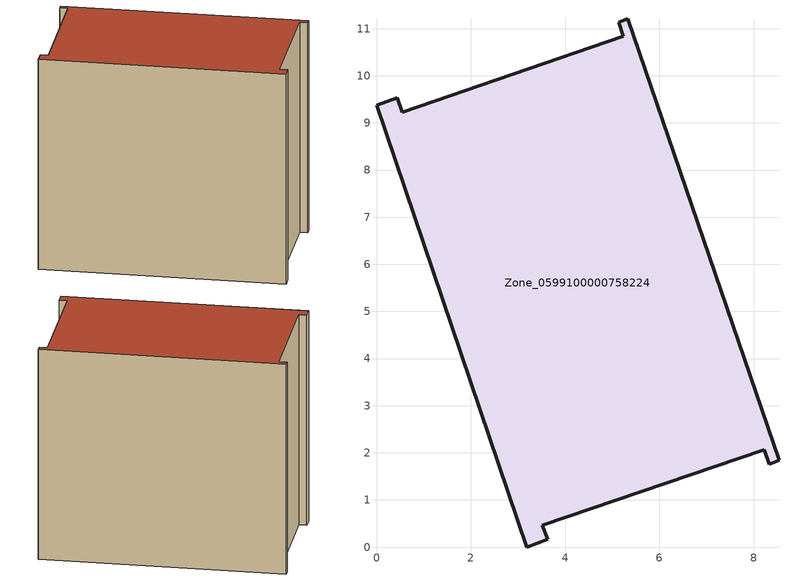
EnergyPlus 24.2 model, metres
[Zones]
Zone_0599100000758224
 floor ground (C_G): 8.54,1.84 8.33,1.76 8.23,2.06 3.52,0.46 3.63,0.16 3.19,0 0,9.38 0.44,9.53 0.55,9.22 5.24,10.84 5.13,11.14 5.33,11.21 z0
 wall outside (C_F): 3.52,0.46 8.23,2.06 8.33,1.76 8.54,1.84 5.33,11.21 5.13,11.14 5.24,10.84 0.55,9.22 0.44,9.53 0,9.38 3.19,0 3.63,0.16 3.52,0.46 z0:8.94
 roof outside (C_R): 8.54,1.84 5.33,11.21 5.13,11.14 5.24,10.84 0.55,9.22 0.44,9.53 0,9.38 3.19,0 3.63,0.16 3.52,0.46 8.23,2.06 8.33,1.76 z8.94
[BUILDING]
Pand.0599100000758224: North Axis=0; Terrain=City; Loads Convergence Tolerance Value=0.04; Temperature Convergence Tolerance Value=0.4; Solar Distribution=FullExterior; Maximum Number of Warmup Days=25; Minimum Number of Warmup Days=1
[Site:Location]
Rotterdam.The.Hague.AP_ZH_NLD Design_Conditions: Latitude=51.96; Longitude=4.45; Time Zone=1; Elevation=-4.5
[SITE:GROUNDTEMPERATURE:BUILDINGSURFACE]
18, 18, 18, 18, 18, 18, 18, 18, 18, 18, 18, 18
[MATERIAL] Thermal Absorptance=0.9; Solar Absorptance=0.7; Visible Absorptance=0.7
Name | Roughness | Thickness | Conductivity | Density | Specific Heat
G.TC.2006-2014 | MediumSmooth | 0.15 | 0.06 | 540 | 1210
F.TC.2006-2014 | Rough | 0.3 | 0.12 | 1920 | 840
R.TC.2006-2014 | MediumRough | 0.2 | 0.08 | 1500 | 1000
[CONSTRUCTION]
C_G: G.TC.2006-2014
C_F: F.TC.2006-2014
C_R: R.TC.2006-2014
[ZONE]
Zone_0599100000758224: Type=1; Multiplier=1; Ceiling Height=Autocalculate; Volume=Autocalculate; Floor Area=autocalculate; Part of Total Floor Area=Yes
[ZONEINFILTRATION:DESIGNFLOWRATE]
Infil_Zone_0599100000758224: Zone or ZoneList or Space or SpaceList=Zone_0599100000758224; Schedule=AlwaysOn; Design Flow Rate Calculation Method=Flow/Area; Flow Rate per Floor Area=0.0015; Constant Term Coefficient=1; Temperature Term Coefficient=0; Velocity Term Coefficient=0; Velocity Squared Term Coefficient=0
[HVACTEMPLATE:ZONE:IDEALLOADSAIRSYSTEM]
Zone_0599100000758224: Maximum Heating Supply Air Temperature=50; Minimum Cooling Supply Air Temperature=13; Maximum Heating Supply Air Humidity Ratio=0.0156; Minimum Cooling Supply Air Humidity Ratio=0.0077; Heating Limit=NoLimit; Cooling Limit=NoLimit; Dehumidification Control Type=ConstantSensibleHeatRatio; Cooling Sensible Heat Ratio=0.7; Dehumidification Setpoint=60; Humidification Control Type=None; Humidification Setpoint=30; Outdoor Air Method=None; Outdoor Air Flow Rate per Person=0.00944; Outdoor Air Flow Rate per Zone Floor Area=0; Outdoor Air Flow Rate per Zone=0; Demand Controlled Ventilation Type=None; Outdoor Air Economizer Type=NoEconomizer; Heat Recovery Type=None; Sensible Heat Recovery Effectiveness=0.7; Latent Heat Recovery Effectiveness=0.65
[ZONECONTROL:THERMOSTAT]
ThermostatControl_Zone_0599100000758224: Zone or ZoneList=Zone_0599100000758224; Control Type Schedule=DualSetpointControlType; Control 1=Thermostat_Zone_0599100000758224; Temperature Difference Between Cutout And Setpoint=0
[THERMOSTATSETPOINT:DUALSETPOINT]
Thermostat_Zone_0599100000758224: Heating Setpoint Temperature Schedule=HeatingSetpoint_Zone_0599100000758224; Cooling Setpoint Temperature Schedule=CoolingSetpoint_Zone_0599100000758224
[SCHEDULE:COMPACT]
HeatingSetpoint_Zone_0599100000758224: Through: 12/31, For: AllDays, Until: 24:00, 21
CoolingSetpoint_Zone_0599100000758224: Through: 12/31, For: AllDays, Until: 24:00, 24
DualSetpointControlType: Through: 12/31, For: AllDays, Until: 24:00, 4
AlwaysOn: Through: 12/31, For: AllDays, Until: 24:00, 1
